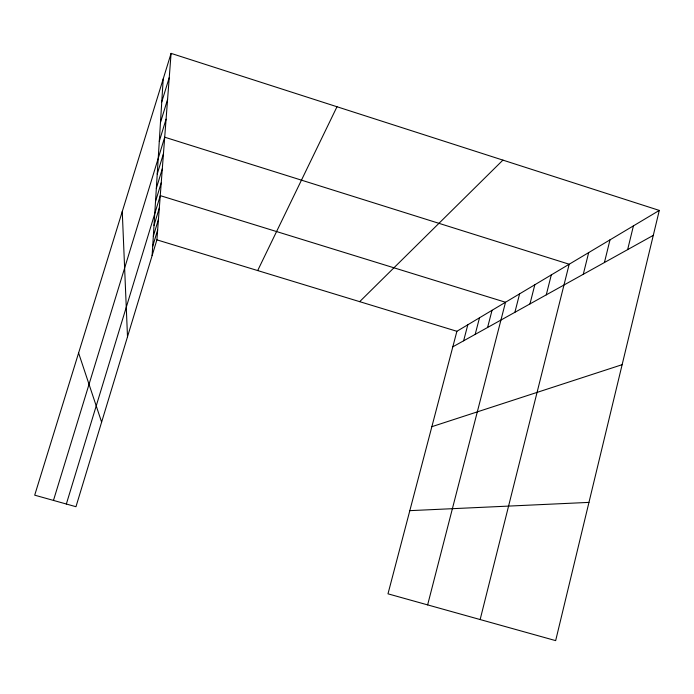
<?xml version="1.0" encoding="UTF-8"?>
<svg xmlns="http://www.w3.org/2000/svg" width="694" height="694" viewBox="0 0 694 694"><rect width="100%" height="100%" fill="white"/><g stroke="black" fill="none" stroke-linecap="round" stroke-linejoin="round"><path stroke-width="1.04" d="M152.116 255.609L163.203 78.934M171.088 53.377L34.7 495.169L75.967 506.715L156.896 239.846L171.088 53.377L659.3 210.421L555.66 640.623L387.989 593.83L456.895 331.29L659.3 210.421M627.645 249.623L633.431 225.862M604.422 262.532L610 239.855M583.29 274.277L588.677 252.59M480.144 619.551L569.184 264.232L164.704 137.195L53.473 500.417M546.265 294.863L551.296 274.911M529.956 303.929L534.831 284.748M514.887 312.3L519.615 293.831M427.634 604.899L505.518 302.254L160.262 195.639L66.346 504.018M475.182 334.378L479.502 317.791M487.587 327.481L492.037 310.305M463.627 340.806L467.817 324.766M152.697 246.249L157.651 229.948M156.332 188.36L162.301 168.807M155.508 201.564L161.242 182.756M154.007 225.411L159.325 207.94M153.331 236.203L158.458 219.339M159.282 141.324L166.083 119.177M157.234 174.02L163.454 153.678M161.763 101.879L169.249 77.563M160.461 122.569L167.584 99.389M257.682 270.565L336.998 106.746M359.674 301.656L502.924 160.114M452.826 346.809L653.288 235.361M431.859 426.68L622.136 364.68M409.816 510.654L588.963 502.387M156.896 239.846L456.895 331.29M78.596 352.977L101.619 422.117M122.257 211.54L127.505 336.764"/></g></svg>
